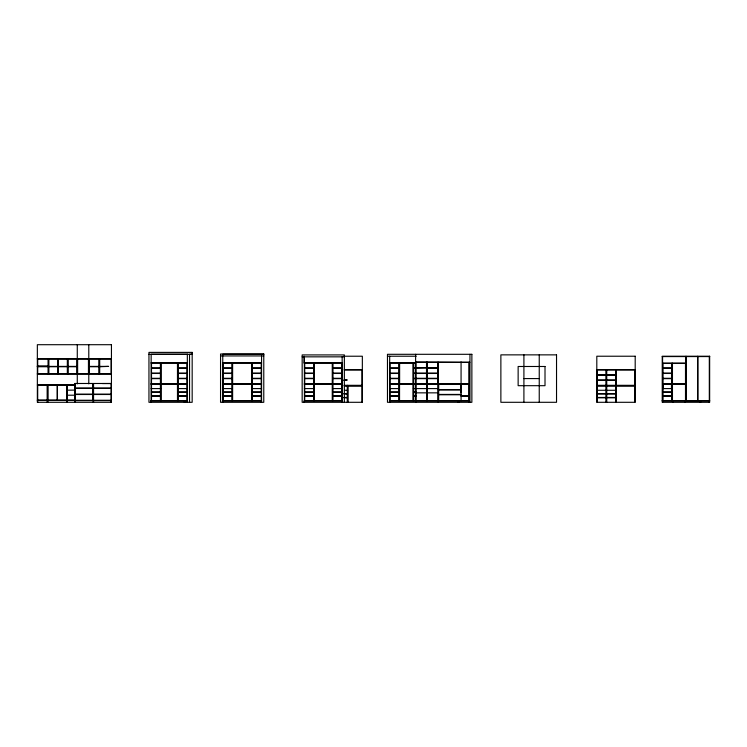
<?xml version="1.0" encoding="UTF-8"?>
<svg xmlns="http://www.w3.org/2000/svg" width="747" height="747" viewBox="0 0 747 747"><rect width="100%" height="100%" fill="white"/><g stroke="black" fill="none" stroke-linecap="round" stroke-linejoin="round"><path stroke-width="1.12" d="M187.618 354.246L151.155 354.246L151.155 402.297M189.897 354.246L192.175 354.246M222.755 354.246L263.775 354.246M148.952 354.302L192.175 354.302M220.542 355.936L263.775 355.936M343.723 356.226L362.342 356.226L362.342 402.297L302.161 402.297L302.161 354.918L344.358 354.918L344.358 402.297M387.469 356.226L416.256 356.226M662.234 356.571L709.65 356.571M302.161 356.842L344.358 356.842M37.35 358.719L111.443 358.719M37.35 359.064L111.443 359.064M415.612 361.987L469.844 362.332L415.612 362.332M151.155 362.753L187.338 362.753M222.755 362.753L261.562 362.753M304.374 362.753L342.145 362.753M389.673 362.753L415.509 362.753M151.155 363.098L187.338 363.098M222.755 363.098L261.562 363.098M304.374 363.098L342.145 363.098M389.673 363.098L415.509 363.098M662.58 363.098L685.774 363.098M662.58 363.444L685.774 363.444M37.35 366.049L48.48 366.049M37.35 366.394L48.48 366.394M48.826 366.394L57.734 366.394M58.425 366.394L67.333 366.394M68.024 366.394L76.932 366.394M89.136 366.394L99.006 366.394M99.696 366.394L108.604 366.394L99.696 366.74M37.35 366.74L48.48 366.74M48.826 366.74L57.734 366.74M58.425 366.74L67.333 366.74M68.024 366.74L76.932 366.74M89.136 366.74L99.006 366.74M416.023 367.776L426.565 367.776L416.023 368.122M427.209 367.776L437.761 367.776M151.501 367.935L160.409 367.935M178.085 367.935L186.993 367.935M223.101 367.935L232.009 367.935M252.318 367.935L261.217 367.935M304.72 367.935L313.619 367.935M332.891 367.935L341.799 367.935M390.018 367.935L398.926 367.935M413.726 367.935L415.948 367.935M662.925 367.935L671.833 367.935M427.209 368.122L437.761 368.122M151.501 368.28L160.409 368.28M178.085 368.28L186.993 368.28M223.101 368.28L232.009 368.28M252.318 368.28L261.217 368.28M304.72 368.28L313.619 368.28M332.891 368.28L341.799 368.28M390.018 368.28L398.926 368.28M413.726 368.28L415.948 368.28M662.925 368.28L671.833 368.28M344.274 369.625L362.342 369.625M596.806 369.625L635.193 369.625M344.274 369.97L362.342 369.97M596.806 369.97L635.193 369.97M151.501 373.117L160.409 373.117M178.085 373.117L186.993 373.117M223.101 373.117L232.009 373.117M252.318 373.117L261.217 373.117M304.72 373.117L313.619 373.117M332.891 373.117L341.799 373.117M390.018 373.117L398.926 373.117M413.726 373.117L426.509 373.117M427.209 373.117L437.761 373.117M662.925 373.117L671.833 373.117M151.501 373.463L160.409 373.463M178.085 373.463L186.993 373.463M223.101 373.463L232.009 373.463M252.318 373.463L261.217 373.463M304.72 373.463L313.619 373.463M332.891 373.463L341.799 373.463M390.018 373.463L398.926 373.463M413.726 373.463L426.509 373.463M427.209 373.463L437.761 373.463M662.925 373.463L671.833 373.463M37.35 373.733L111.443 373.733M37.35 374.079L111.443 374.079M597.152 374.807L606.05 374.807M606.741 374.807L615.649 374.807M597.152 375.153L606.05 375.153M606.741 375.153L615.649 375.153M151.501 378.299L160.409 378.299M178.085 378.299L186.993 378.299M223.101 378.299L232.009 378.299M252.318 378.299L261.217 378.299M304.72 378.299L313.619 378.299M332.891 378.299L341.799 378.299M390.018 378.299L398.926 378.299M413.726 378.299L426.509 378.299M427.209 378.299L437.761 378.299M662.925 378.299L671.833 378.299M151.501 378.645L160.409 378.645M178.085 378.645L186.993 378.645M223.101 378.645L232.009 378.645M252.318 378.645L261.217 378.645M304.72 378.645L313.619 378.645M332.891 378.645L341.799 378.645M390.018 378.645L398.926 378.645M413.726 378.645L426.509 378.645M427.209 378.645L437.761 378.645M523.908 378.58L539.241 378.58M662.925 378.645L671.833 378.645M343.928 379.99L347.271 379.99L343.928 380.335M597.152 379.99L606.05 379.99M606.741 379.99L615.649 379.99M597.152 380.335L606.05 380.335M606.741 380.335L615.649 380.335M111.443 383.482L74.625 383.482L74.625 402.297M102.386 383.538L111.387 383.538M151.155 383.631L187.338 383.631M222.755 383.631L261.562 383.631M304.374 383.631L342.145 383.631M389.673 383.631L469.359 383.631M662.58 383.631L685.774 383.631M151.155 383.977L187.338 383.977M222.755 383.977L261.562 383.977M304.374 383.977L342.145 383.977M389.673 383.977L469.359 383.977M662.58 383.977L685.774 383.977M151.155 384.322L187.338 384.322M222.755 384.322L261.562 384.322M304.374 384.369L342.145 384.322M389.673 384.322L469.359 384.322L469.359 400.607L389.673 400.607M662.58 384.322L685.774 384.322M75.017 385.013L37.35 385.013L74.98 385.078M37.695 385.359L47.182 385.359M47.873 385.359L66.754 385.359M67.099 385.359L75.017 385.359M344.274 385.321L362.342 385.321M596.806 385.321L635.193 385.321M344.274 385.667L362.342 385.667M596.806 385.667L635.193 385.667M344.274 386.012L362.342 386.012M596.806 386.012L635.193 386.012M75.316 388.048L92.861 388.048M93.552 388.048L111.098 388.048M75.316 388.393L92.861 388.393M93.552 388.393L111.098 388.393M151.155 388.589L160.754 388.589M177.739 388.589L187.338 388.589M222.755 388.589L232.354 388.589M251.972 388.589L261.562 388.589M304.374 388.589L313.964 388.589M332.546 388.589L342.145 388.589M389.673 388.589L399.272 388.589M413.38 388.589L438.34 388.589M662.925 388.589L672.179 388.589M438.685 389.589L460.852 389.589M438.685 389.934L460.852 389.934M67.155 390.195L74.98 390.083M344.414 390.279L347.616 390.279M596.806 390.279L615.995 390.279M151.501 391.951L160.409 391.951M178.085 391.951L186.993 391.951M223.101 391.951L232.009 391.951M252.318 391.951L261.217 391.951M304.72 391.951L313.619 391.951M332.891 391.951L341.799 391.951M390.018 391.951L398.926 391.951M413.726 391.951L415.948 391.951M662.925 391.951L671.833 391.951M151.501 392.296L160.409 392.296M178.085 392.296L186.993 392.296M223.101 392.296L232.009 392.296M252.318 392.296L261.217 392.296M304.72 392.296L313.619 392.296M332.891 392.296L341.799 392.296M390.018 392.296L398.926 392.296M413.726 392.296L415.948 392.296M662.925 392.296L671.833 392.296M415.612 392.847L438.34 392.847M461.067 392.847L460.722 383.631M343.928 393.632L347.271 393.632M597.152 393.632L606.05 393.632M606.741 393.632L615.649 393.632M343.928 393.977L347.271 393.977M597.152 393.977L606.05 393.977M606.741 393.977L615.649 393.977M75.316 394.155L92.861 394.155M93.552 394.155L111.098 394.155M75.316 394.5L92.861 394.5M93.552 394.5L111.098 394.5M438.685 394.425L460.852 394.425M438.685 394.771L460.852 394.771M67.155 395.21L74.98 395.21M151.501 395.77L160.409 395.77M178.085 395.77L186.993 395.77M223.101 395.77L232.009 395.77M252.318 395.77L261.217 395.77M304.72 395.77L313.619 395.77M332.891 395.77L341.799 395.77M390.018 395.77L398.926 395.77M413.726 395.77L415.948 395.77M461.067 395.77L469.359 395.77M662.925 395.77L671.833 395.77M151.501 396.115L160.409 396.115M178.085 396.115L186.993 396.115M223.101 396.115L232.009 396.115M252.318 396.115L261.217 396.115M304.72 396.115L313.619 396.115M332.891 396.115L341.799 396.115M390.018 396.115L398.926 396.115M413.726 396.115L415.948 396.115M461.067 396.115L469.359 396.115M662.925 396.115L671.833 396.115M343.928 397.46L347.271 397.46M597.152 397.46L606.05 397.46M606.741 397.46L615.649 397.46M343.928 397.806L347.271 397.806M597.152 397.806L606.05 397.806M606.741 397.806L615.649 397.806M37.35 400.065L75.017 400.065M74.971 400.261L111.443 400.261M37.35 400.411L75.017 400.411M74.971 400.607L111.443 400.607M151.155 400.607L187.338 400.607M222.755 400.607L261.562 400.607M304.374 400.607L342.145 400.607M662.234 400.607L709.65 400.607M697.754 400.915L697.754 356.263L697.801 400.952L685.979 400.915L685.979 356.263M187.338 400.952L150.866 400.952L150.866 402.297M261.562 400.952L222.466 400.952L222.466 402.297M342.145 400.952L304.085 400.952L304.085 402.297M389.383 400.952L469.359 400.952M662.234 400.952L709.65 400.952M709.305 356.571L709.305 400.607M709.305 400.952L709.305 402.297M700.611 400.952L700.611 402.297M700.266 400.952L700.266 402.297M686.119 356.571L686.119 400.607M685.774 356.571L685.774 400.607M685.494 363.444L685.494 383.631M685.494 384.322L685.494 400.607M685.064 400.952L685.064 402.297M684.719 400.952L684.719 402.297M672.898 400.952L672.898 402.297M672.459 363.444L672.459 383.631M672.459 384.322L672.459 400.607M672.552 400.952L672.552 402.297M672.179 363.098L672.179 400.607M671.833 363.444L671.833 383.631M671.833 384.322L671.833 400.607M671.488 384.322L671.488 388.589M663.271 384.322L663.271 388.589M662.925 363.444L662.925 383.631M662.925 384.322L662.925 400.607M662.58 356.571L662.58 400.607M662.58 400.952L662.58 402.297M634.847 369.97L634.847 385.321M634.847 386.012L634.847 402.297M616.34 369.97L616.34 385.321M616.34 386.012L616.34 402.297M615.995 369.625L615.995 402.297M615.649 369.97L615.649 385.321M615.649 386.012L615.649 402.297M606.741 369.97L606.741 385.321M606.741 386.012L606.741 402.297M606.396 369.625L606.396 402.297M606.05 369.97L606.05 385.321M606.05 386.012L606.05 402.297M597.152 369.97L597.152 385.321M597.152 386.012L597.152 402.297M539.241 354.862L539.241 402.297M523.908 354.862L523.908 402.297M469.956 354.302L469.956 402.297M469.359 361.987L469.359 402.297M469.013 362.332L469.013 383.631M469.013 384.322L469.013 400.607M469.013 400.952L469.013 402.297M461.067 361.987L461.067 383.631M461.067 384.322L461.067 400.607M458.882 400.952L458.882 402.297M458.537 400.952L458.537 402.297M458.191 400.607L458.191 402.297M438.685 384.322L438.685 400.607M438.452 362.332L438.34 402.297M438.106 362.332L438.106 383.631M437.929 384.322L437.929 400.607M437.761 362.332L437.761 383.631M427.387 384.322L427.387 400.607M427.209 362.332L427.209 383.631M426.864 361.987L426.976 400.607M426.565 384.322L426.565 400.607M426.509 362.332L426.509 383.631M415.967 362.332L415.967 383.631M416.023 384.322L416.023 400.607M415.846 400.952L415.846 402.297M415.612 354.302L415.612 402.297M413.726 363.098L413.726 383.631M413.726 384.322L413.726 400.607M413.38 362.753L413.38 400.607M413.1 363.098L413.1 383.631M413.1 384.322L413.1 400.607M399.626 363.098L399.626 383.631M399.552 384.322L399.552 400.607M399.272 362.753L399.272 400.607M398.926 363.098L398.926 383.631M398.926 384.322L398.926 400.607M390.018 363.098L390.018 383.631M390.018 384.322L390.018 400.607M389.673 356.226L389.729 402.297M361.996 369.97L361.996 385.321M361.996 386.012L361.996 402.297M347.962 386.012L347.962 402.297M347.616 385.321L347.616 402.297M347.271 386.012L347.271 402.297M342.145 356.842L342.145 402.297M341.799 363.098L341.799 383.631M341.799 384.322L341.799 400.607M341.799 400.952L341.799 402.297M332.891 363.098L332.891 383.631M332.891 384.322L332.891 400.607M332.546 362.753L332.546 400.607M332.275 363.098L332.275 383.631M332.275 384.322L332.275 400.607M314.244 363.098L314.244 383.631M314.244 384.322L314.244 400.607M313.964 362.753L313.964 400.607M313.619 363.098L313.619 383.631M313.619 384.322L313.619 400.607M304.72 363.098L304.72 383.631M304.72 384.322L304.72 400.607M304.374 356.842L304.431 402.297M304.085 356.226L304.085 363.135M261.562 355.936L261.562 402.297M261.217 363.098L261.217 383.631M261.217 384.322L261.217 400.607M261.217 400.952L261.217 402.297M252.318 363.098L252.318 383.631M252.318 384.322L252.318 400.607M251.972 362.753L251.972 400.607M251.692 363.098L251.692 383.631M251.692 384.322L251.692 400.607M232.625 363.098L232.625 383.631M232.625 384.322L232.625 400.607M232.354 362.753L232.354 400.607M232.009 363.098L232.009 383.631M232.009 384.322L232.009 400.607M223.101 363.098L223.101 383.631M223.101 384.322L223.101 400.607M222.811 400.952L222.811 402.297M222.755 355.395L222.755 402.297M189.542 354.302L189.542 402.297M187.338 354.302L187.338 402.297M186.993 363.098L186.993 383.631M186.993 384.322L186.993 400.607M184.705 400.952L184.705 402.297M184.36 400.952L184.36 402.297M178.085 363.098L178.085 383.631M178.085 384.322L178.085 400.607M177.739 362.753L177.739 400.607M177.469 363.098L177.469 383.631M177.469 384.322L177.469 400.607M161.035 363.098L161.035 383.631M161.035 384.322L161.035 400.607M160.754 362.753L160.754 400.607M160.409 363.098L160.409 383.631M160.409 384.322L160.409 400.607M151.501 363.098L151.501 383.631M151.501 384.322L151.501 400.607M151.211 400.952L151.211 402.297M111.098 359.064L111.098 373.733M111.098 383.482L111.098 400.261M111.098 400.607L111.098 402.297M99.696 359.064L99.696 373.733M99.351 358.719L99.351 374.079M99.006 359.064L99.006 373.733M93.552 383.482L93.552 400.261M93.552 400.607L93.552 402.297M93.207 383.482L93.207 402.297M92.861 383.482L92.861 400.261M89.136 359.064L89.136 373.733M88.79 344.703L88.79 358.532M88.79 358.719L88.79 383.865M88.445 359.064L88.445 373.733M77.623 359.064L77.623 373.733M77.277 344.703L77.277 358.532M77.277 358.719L77.277 383.865M76.932 359.064L76.932 374.079M75.316 383.482L75.316 400.261M74.971 383.482L74.971 402.297M68.024 359.064L68.024 373.733M67.678 358.719L67.678 374.079M67.333 359.064L67.333 373.733M67.445 385.359L67.445 400.065M67.445 400.411L67.445 402.297M67.099 385.013L67.099 402.297M66.754 385.013L66.754 400.065M66.754 400.411L66.754 402.297M58.425 359.064L58.425 373.733M58.079 358.719L58.079 374.079M57.734 359.064L57.734 373.733M57.37 385.078L57.37 400.355M57.258 385.078L57.258 400.355M48.826 359.064L48.826 373.733M48.48 358.719L48.48 374.079M48.135 359.064L48.135 366.049M48.135 366.74L48.135 373.733M47.873 385.013L47.873 400.065M47.873 400.411L47.873 402.297M47.584 385.078L47.584 400.355M47.528 385.013L47.528 402.297M47.182 385.013L47.182 400.065M47.182 400.411L47.182 402.297M37.695 359.064L37.695 366.049M37.695 366.74L37.695 373.733M37.695 385.013L37.695 400.065M37.695 400.411L37.695 402.297M111.443 344.703L37.35 344.703L37.35 402.297L111.443 402.297L111.443 344.703M192.175 352.388L148.952 352.388L148.952 402.297L192.175 402.297L192.175 352.388M263.775 354.013L220.542 354.013L220.542 402.297L263.775 402.297L263.775 354.013M471.871 354.302L387.469 354.302L387.469 402.297L471.871 402.297L471.871 354.302M556.534 354.862L500.873 354.862L500.873 402.297L556.534 402.297L556.534 354.862M635.193 356.226L596.806 356.226L596.806 402.297L635.193 402.297L635.193 356.226M709.65 356.226L662.234 356.226L662.234 402.297L709.65 402.297L709.65 356.226M545.011 366.488L518.138 366.488L518.138 385.685L545.011 385.685L545.011 366.488"/></g></svg>
